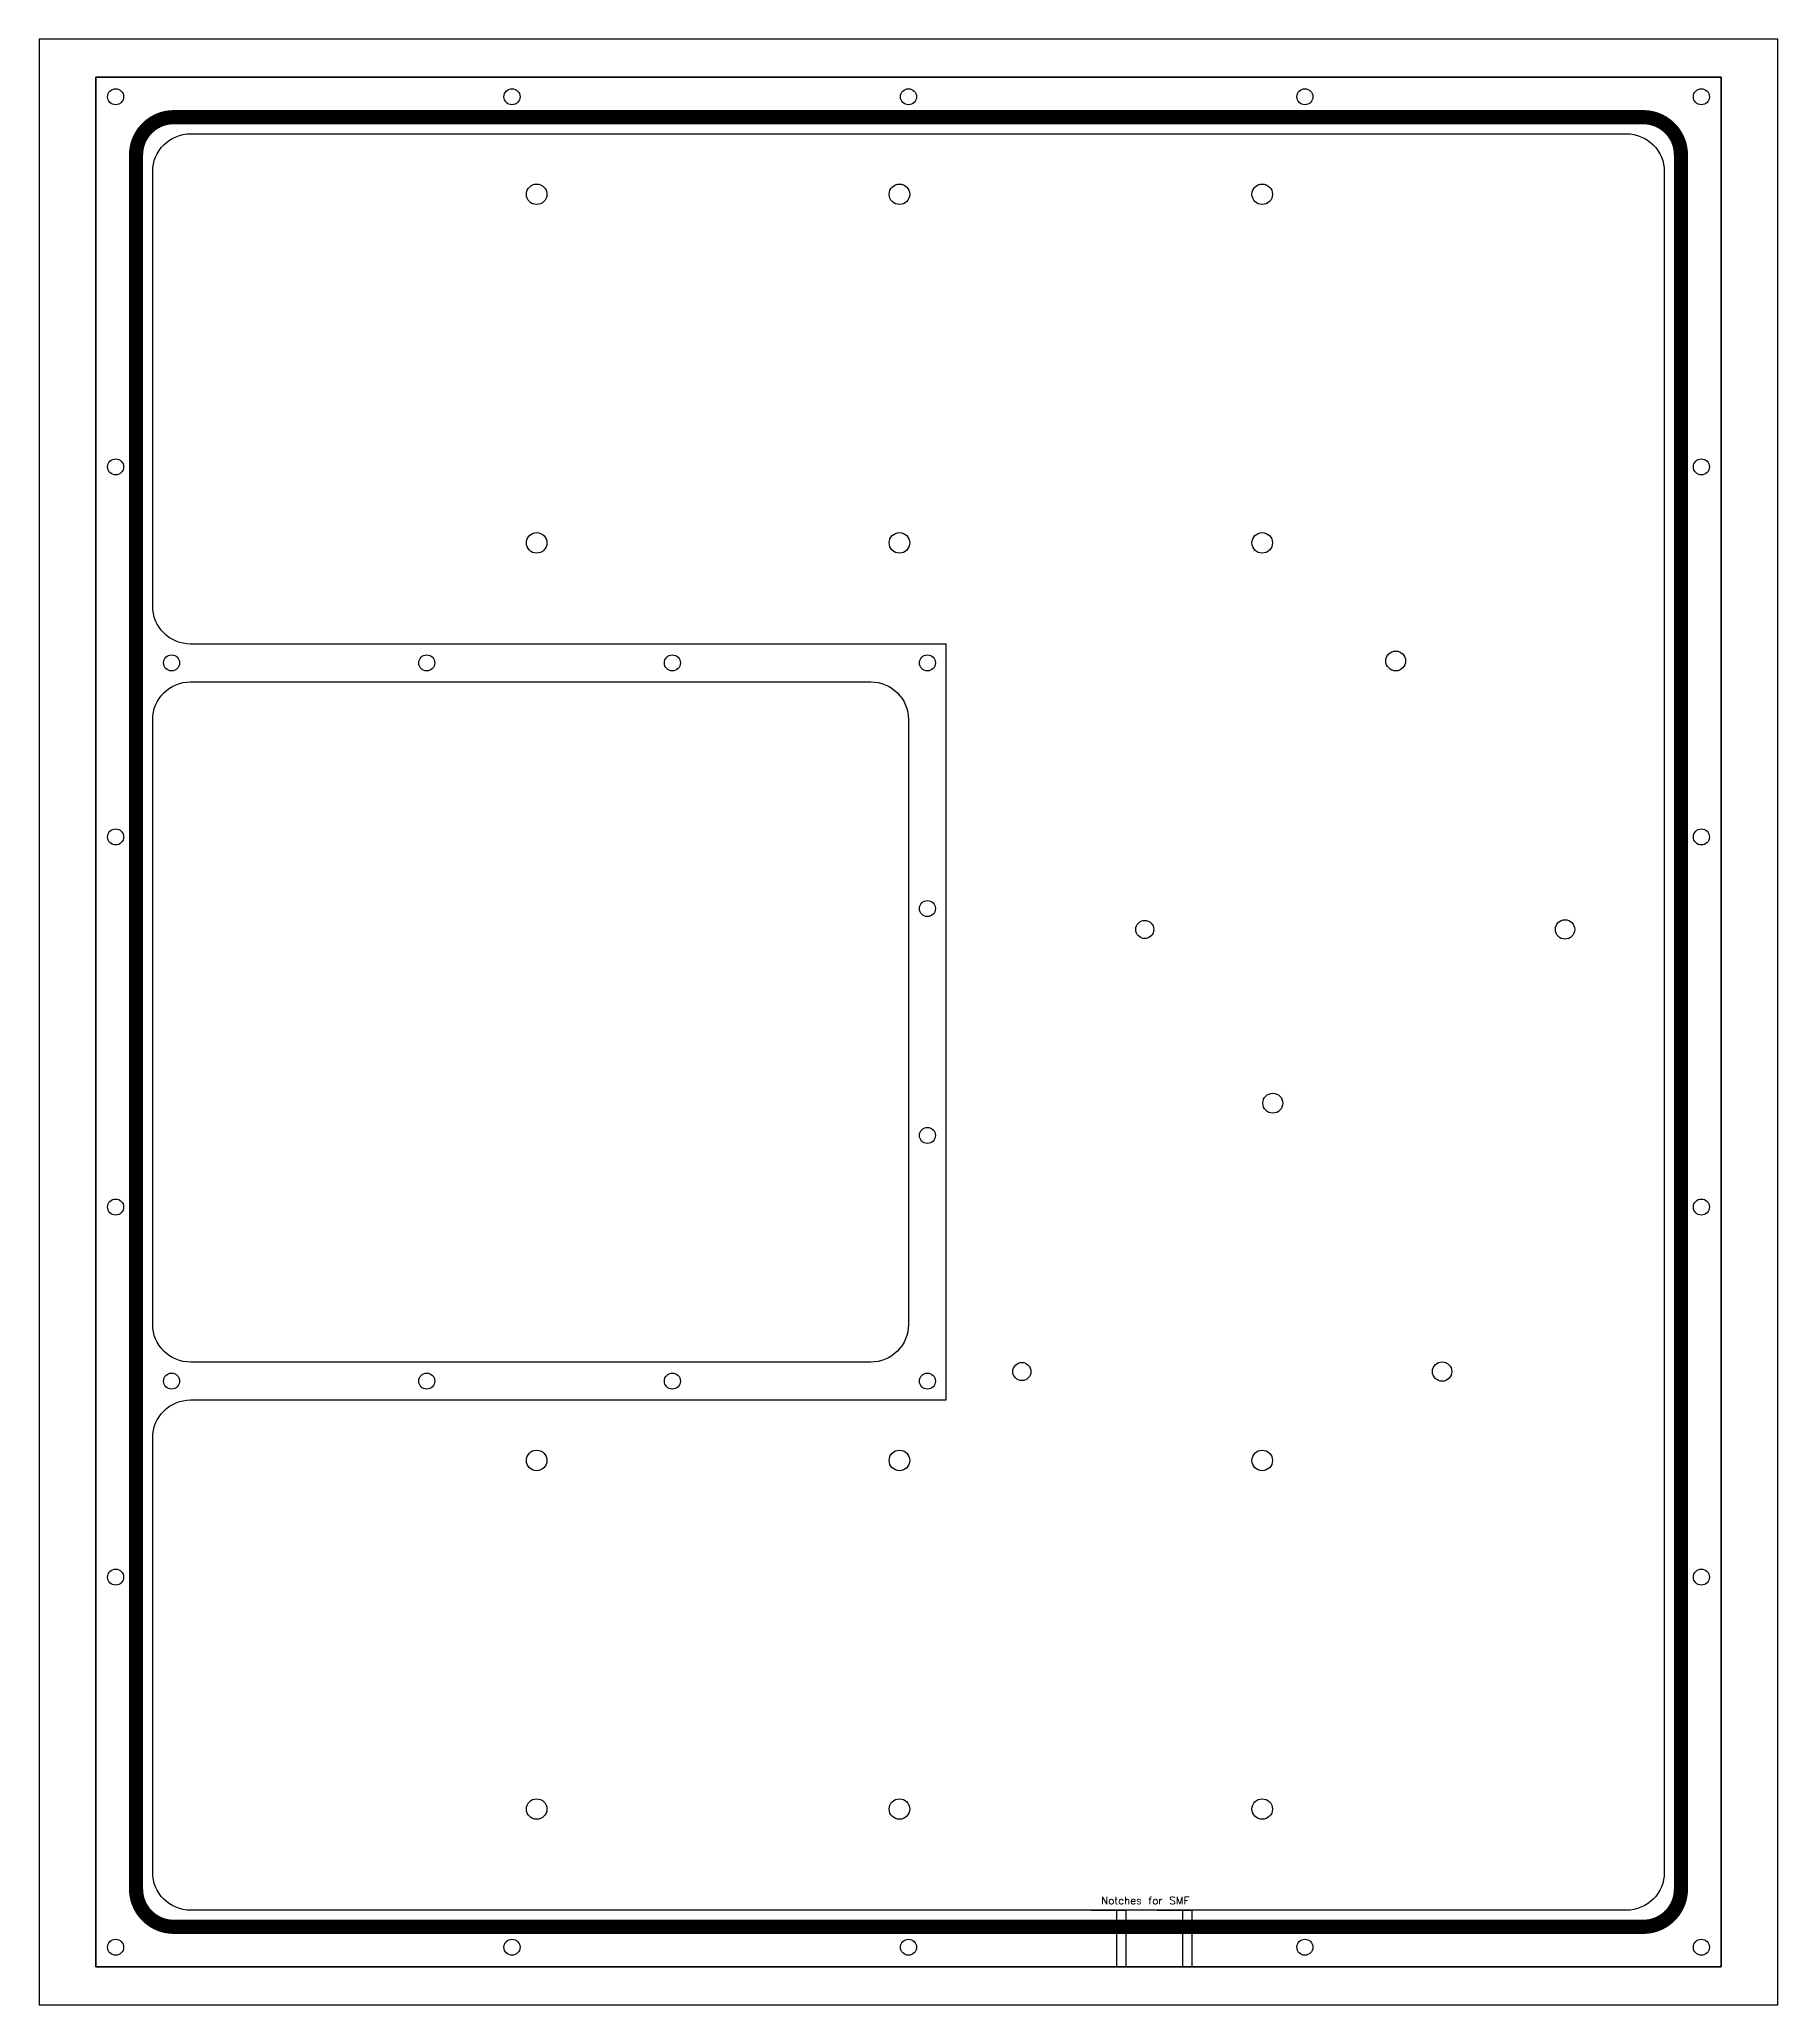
# Model space of a CAD drawing. Extents: x -0.8 to 10.8, y -0.6 to 12.4.
import ezdxf

# ---------------------------------------------------------------- set-up
doc = ezdxf.new("R2010")
doc.units = 0
doc.header["$MEASUREMENT"] = 0
doc.layers.add('BOX', color=1, linetype='CONTINUOUS')
doc.styles.get("Standard").update_dxf_attribs({"font": 'txt.shx'})

msp = doc.modelspace()

# ---------------------------------------------------------------- linework, layer by layer
at = {"layer": 'BOX'}
for p, q in [((6.375, 0, 1.25), (6.375, -0.375, 1.25)), ((6.375, 0, 1.25), (6.375, 0, 1.102)), ((6.438, 0, 1.25), (6.438, -0.375, 1.25)), ((6.438, 0, 1.25), (6.438, 0, 0.999)), ((6.813, 0, 1.25), (6.813, -0.375, 1.25)), ((6.813, 0, 1.25), (6.813, 0, 1.102)), ((6.875, 0, 1.25), (6.875, -0.375, 1.25)), ((6.875, 0, 1.25), (6.875, 0, 0.999))]:
    msp.add_line(p, q, dxfattribs=at)
for points in [[(-0.75, -0.625), (10.75, -0.625), (10.75, 12.375), (-0.75, 12.375)], [(-0.375, -0.375), (10.375, -0.375), (10.375, 12.125), (-0.375, 12.125)]]:
    msp.add_lwpolyline(points, close=True, dxfattribs=at)
at = {"layer": 'BOX', "const_width": 0.094, "elevation": 1.25}
msp.add_lwpolyline([(0.14, 11.86), (9.86, 11.86, -0.414214), (10.11, 11.61), (10.11, 0.14, -0.414214), (9.86, -0.11), (0.14, -0.11, -0.414214), (-0.11, 0.14), (-0.11, 11.61, -0.414214)], format="xyb", close=True, dxfattribs=at)
at = {"layer": 'BOX'}
msp.add_lwpolyline([(2.415, 8.375), (0.25, 8.375, -0.414214), (0, 8.625), (0, 11.5, -0.414214), (0.25, 11.75), (9.75, 11.75, -0.414214), (10, 11.5), (10, 0.25, -0.414214), (9.75, 0), (0.25, 0, -0.414214), (0, 0.25), (0, 3.125, -0.414214), (0.25, 3.375), (2.698, 3.375)], format="xyb", dxfattribs=at)
msp.add_lwpolyline([(2.698, 3.375), (5.25, 3.375), (5.25, 8.375), (2.415, 8.375)], dxfattribs=at)
at = {"layer": 'BOX', "elevation": 1.25}
msp.add_lwpolyline([(0.25, 8.125), (4.75, 8.125, -0.414214), (5, 7.875), (5, 3.875, -0.414214), (4.75, 3.625), (0.25, 3.625, -0.414214), (0, 3.875), (0, 7.875, -0.414214)], format="xyb", close=True, dxfattribs=at)
at = {"layer": 'BOX'}
for centre, radius in [((-0.245, 11.995, 1.25), 0.053), ((2.377, 11.995, 1.25), 0.053), ((5, 11.995, 1.25), 0.053), ((7.622, 11.995, 1.25), 0.053), ((10.245, 11.995, 1.25), 0.053), ((2.54, 11.35), 0.0678), ((4.94, 11.35), 0.0678), ((7.34, 11.35), 0.0678), ((-0.245, 9.547, 1.25), 0.053), ((10.245, 9.547, 1.25), 0.053), ((2.54, 9.044), 0.0678), ((4.94, 9.044), 0.0678), ((7.34, 9.044), 0.0678), ((8.223, 8.263), 0.0657), ((0.125, 8.25), 0.053), ((1.813, 8.25), 0.053), ((3.438, 8.25), 0.053), ((5.125, 8.25, 1.25), 0.053), ((-0.245, 7.099, 1.25), 0.053), ((10.245, 7.099, 1.25), 0.053), ((5.125, 6.625, 1.25), 0.053), ((6.563, 6.487), 0.06), ((9.343, 6.487), 0.064), ((7.41, 5.338), 0.0657), ((5.125, 5.125, 1.25), 0.053), ((-0.245, 4.651, 1.25), 0.053), ((10.245, 4.651, 1.25), 0.053), ((0.125, 3.5), 0.053), ((1.813, 3.5), 0.053), ((3.438, 3.5), 0.053), ((5.125, 3.5, 1.25), 0.053), ((5.75, 3.563), 0.06), ((8.53, 3.563), 0.064), ((2.54, 2.975), 0.0678), ((4.94, 2.975), 0.0678), ((7.34, 2.975), 0.0678), ((-0.245, 2.203, 1.25), 0.053), ((10.245, 2.203, 1.25), 0.053), ((2.54, 0.669), 0.0678), ((4.94, 0.669), 0.0678), ((7.34, 0.669), 0.0678), ((-0.245, -0.245, 1.25), 0.053), ((2.377, -0.245, 1.25), 0.053), ((5, -0.245, 1.25), 0.053), ((7.622, -0.245, 1.25), 0.053), ((10.245, -0.245, 1.25), 0.053)]:
    msp.add_circle(centre, radius, dxfattribs=at)
at = {"layer": 'BOX', "extrusion": (0, -1, 0)}
for centre in [(6.323, 1), (6.76, 1)]:
    msp.add_arc(centre, 0.115, 62.829, 359.3608, dxfattribs=at)

# ---------------------------------------------------------------- texts
at = {"layer": 'BOX'}
msp.add_text('Notches for SMF', height=0.05, dxfattribs=at).set_placement((6.274, 0.039, 1.25))

# ---------------------------------------------------------------- meshes
mesh = msp.add_polymesh((6, 3), dxfattribs=at)
for k, corner in enumerate([(10.375, -0.375), (10.375, -0.375, -0.5), (10.375, -0.375, -0.5), (-0.375, -0.375), (-0.375, -0.375, -0.5), (-0.375, -0.375, -0.5), (-0.375, 12.125), (-0.375, 12.125, -0.5), (-0.375, -0.375, -0.5), (10.375, 12.125), (10.375, 12.125, -0.5), (10.375, -0.375, -0.5), (10.375, 12.125), (10.375, 12.125), (10.375, -0.375), (-0.375, 12.125), (-0.375, 12.125), (-0.375, -0.375)]):
    mesh.set_mesh_vertex(divmod(k, 3), corner)

doc.saveas('drawing.dxf')
